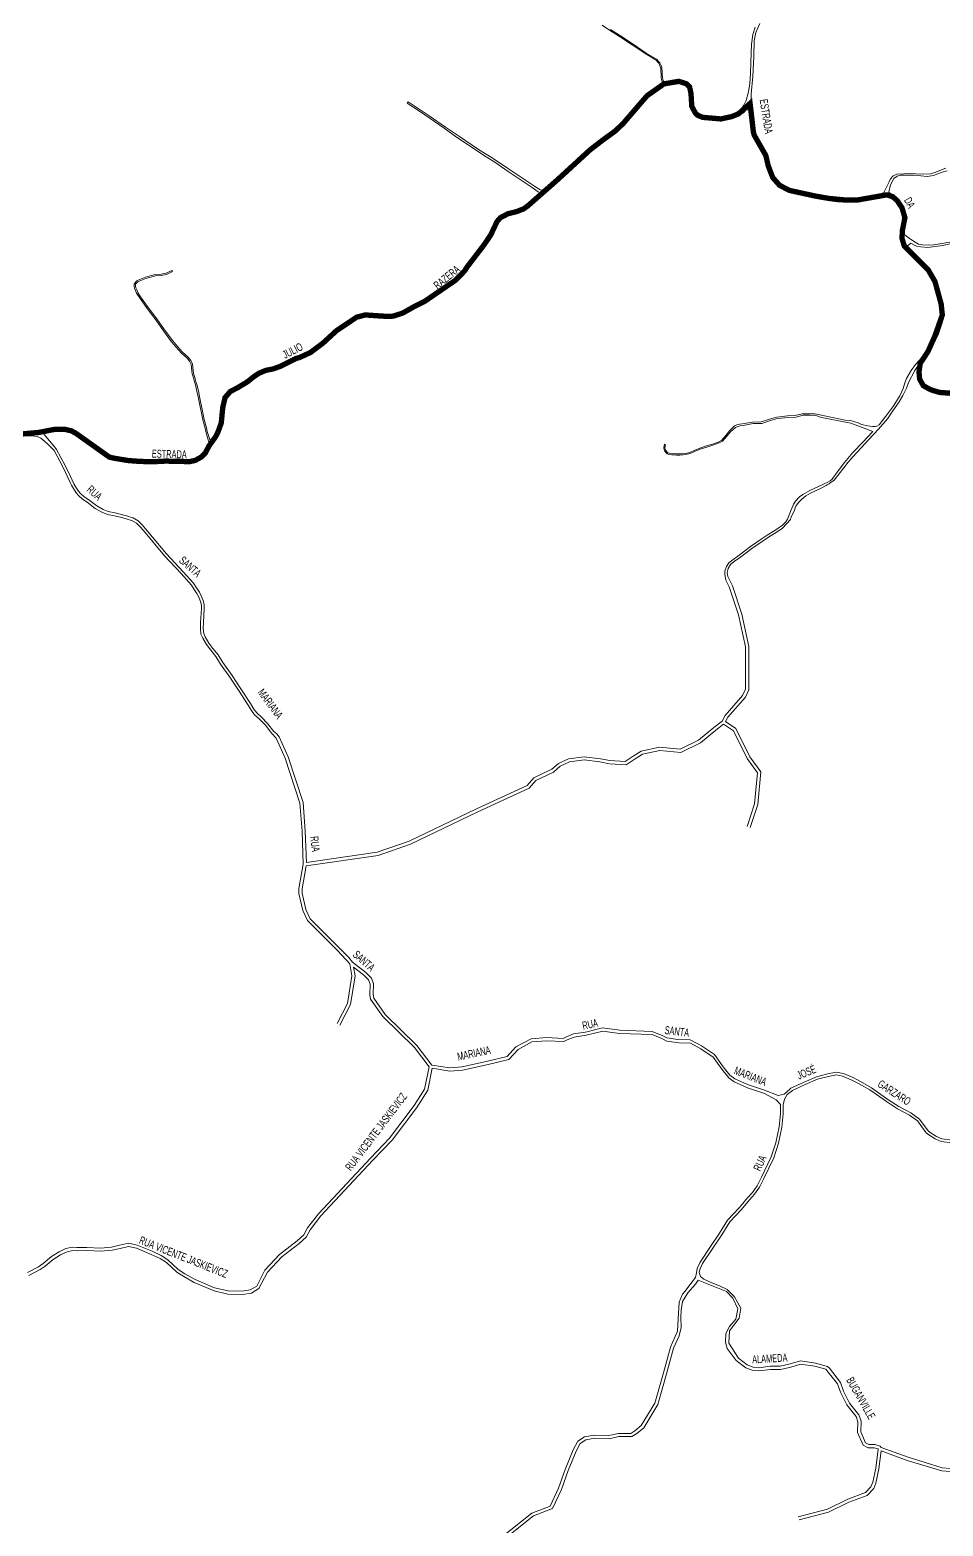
# Model space of a CAD drawing. Header units: millimetres. Extents: x 617885 to 663705, y 7172943 to 7234736.
# Drawn here: x 651209 to 652920, y 7180658 to 7183461 of the extents above; entities that cross this region are included whole.
import ezdxf

# ---------------------------------------------------------------- set-up
doc = ezdxf.new("R2010")
doc.units = ezdxf.units.MM
doc.layers.add('BAIRROS', color=12, linetype='Continuous')
doc.layers.add('TOP_VIAS 10.000', color=7, linetype='Continuous', lineweight=9)
doc.layers.add('VIAS', color=7, linetype='Continuous', lineweight=5)
doc.styles.add('LDUP', font='LDUP.SHX')

msp = doc.modelspace()

# ---------------------------------------------------------------- linework, layer by layer
at = {"layer": 'BAIRROS', "lineweight": 40, "ltscale": 0.3, "const_width": 10}
for points in [[(651167.2, 7182701.5), (651225.6, 7182706.8), (651257.3, 7182712.9), (651276.3, 7182712.4), (651287.5, 7182709.7), (651296.4, 7182704.7), (651358.3, 7182660.6), (651368.5, 7182658.3), (651393.8, 7182654.2), (651411.9, 7182652.8), (651436.3, 7182651.8), (651465.1, 7182653.2), (651474.6, 7182652.8), (651509.1, 7182652.2), (651519.3, 7182654.5), (651530.8, 7182660.9), (651537.9, 7182668), (651545.3, 7182682), (651556.8, 7182697.9), (651561.8, 7182707.4), (651568, 7182724.7), (651570.8, 7182753.5), (651575.1, 7182772.1), (651584.8, 7182783.5), (651598.6, 7182790.6), (651617.4, 7182802), (651628.7, 7182811.1), (651638.9, 7182817.9), (651651.6, 7182823.2), (651665.3, 7182825.9), (651678.6, 7182830.7), (651708.4, 7182845.7), (651714.7, 7182847.2), (651735.5, 7182856.9), (651759.6, 7182875.1), (651783.6, 7182897.3), (651821.6, 7182922.8), (651837.8, 7182927), (651868.7, 7182924.9), (651880.5, 7182924.2), (651890.2, 7182924.8), (651908.1, 7182930.6), (651931, 7182943.5), (651949.6, 7182952.8), (652006.1, 7182991.5), (652018.2, 7183003.5), (652024.8, 7183010.6), (652027.9, 7183015.9), (652060.6, 7183058.7), (652073, 7183077.2), (652084.8, 7183102.2), (652091, 7183109.2), (652105, 7183116.6), (652110.5, 7183117.9), (652120.6, 7183120.4), (652134.6, 7183125.8), (652142.4, 7183131.4), (652197.2, 7183179.6), (652259.3, 7183236.6), (652283.7, 7183255.4), (652305.5, 7183271.1), (652320.6, 7183285.3), (652365.7, 7183337.7), (652397.4, 7183360), (652425.3, 7183364.7), (652439.7, 7183360.2), (652445.4, 7183354.5), (652448.1, 7183342.1), (652449.6, 7183318), (652455.9, 7183306), (652460.2, 7183301.3), (652470, 7183297.3), (652503.9, 7183294.3), (652524.1, 7183298.6), (652537.2, 7183303.8), (652558.8, 7183323.4), (652565.1, 7183269), (652566.9, 7183263.3), (652577.6, 7183244.6), (652588.3, 7183225.9), (652592.7, 7183206.9), (652597.1, 7183195.2), (652601.3, 7183184.3), (652614.3, 7183169.8), (652632.5, 7183160.4), (652657.4, 7183154.9), (652682.4, 7183149.5), (652706.8, 7183145.3), (652735.1, 7183142.6), (652761.1, 7183142.6), (652814.9, 7183152), (652825.7, 7183148.8), (652834.4, 7183141.3), (652843.6, 7183127.6), (652848.9, 7183109.1), (652844, 7183084.5), (652843.6, 7183069.9), (652847.8, 7183056.2), (652892.8, 7183011.2), (652905.3, 7182989.4), (652916.9, 7182947.3), (652919, 7182926.9), (652904.9, 7182887), (652891.9, 7182858), (652877.8, 7182837.2), (652875.3, 7182820.1), (652876.5, 7182806.8), (652883.6, 7182794.3), (652895.7, 7182787.6), (652901.5, 7182785.5), (652914, 7182781.8), (652943.6, 7182779.7)], [(651167.2, 7182701.5), (651225.6, 7182706.8), (651257.3, 7182712.9), (651276.3, 7182712.4), (651287.5, 7182709.7), (651296.4, 7182704.7), (651358.3, 7182660.6), (651368.5, 7182658.3), (651393.8, 7182654.2), (651411.9, 7182652.8), (651436.3, 7182651.8), (651465.1, 7182653.2), (651474.6, 7182652.8), (651509.1, 7182652.2), (651519.3, 7182654.5), (651530.8, 7182660.9), (651537.9, 7182668), (651545.3, 7182682), (651556.8, 7182697.9), (651561.8, 7182707.4), (651568, 7182724.7), (651570.8, 7182753.5), (651575.1, 7182772.1), (651584.8, 7182783.5), (651598.6, 7182790.6), (651617.4, 7182802), (651628.7, 7182811.1), (651638.9, 7182817.9), (651651.6, 7182823.2), (651665.3, 7182825.9), (651678.6, 7182830.7), (651708.4, 7182845.7), (651714.7, 7182847.2), (651735.5, 7182856.9), (651759.6, 7182875.1), (651783.6, 7182897.3), (651821.6, 7182922.8), (651837.8, 7182927), (651868.7, 7182924.9), (651880.5, 7182924.2), (651890.2, 7182924.8), (651908.1, 7182930.6), (651931, 7182943.5), (651949.6, 7182952.8), (652006.1, 7182991.5), (652018.2, 7183003.5), (652024.8, 7183010.6), (652027.9, 7183015.9), (652060.6, 7183058.7), (652073, 7183077.2), (652084.8, 7183102.2), (652091, 7183109.2), (652105, 7183116.6), (652110.5, 7183117.9), (652120.6, 7183120.4), (652134.6, 7183125.8), (652142.4, 7183131.4), (652197.2, 7183179.6), (652259.3, 7183236.6), (652283.7, 7183255.4), (652305.5, 7183271.1), (652320.6, 7183285.3), (652365.7, 7183337.7), (652397.4, 7183360), (652425.3, 7183364.7), (652439.7, 7183360.2), (652445.4, 7183354.5), (652448.1, 7183342.1), (652449.6, 7183318), (652455.9, 7183306), (652460.2, 7183301.3), (652470, 7183297.3), (652503.9, 7183294.3), (652524.1, 7183298.6), (652537.2, 7183303.8), (652558.8, 7183323.4), (652562, 7183296.2), (652562.7, 7183290.3), (652565.1, 7183269), (652566.9, 7183263.3), (652588.3, 7183225.9), (652592.9, 7183206.1), (652601.3, 7183184.3), (652614.3, 7183169.8), (652632.5, 7183160.4), (652682.4, 7183149.5), (652706.8, 7183145.3), (652724.2, 7183143.1), (652735.1, 7183142.6), (652761.1, 7183142.6), (652814.7, 7183152), (652825.7, 7183148.8), (652825.7, 7183148.8), (652834.4, 7183141.3), (652843.6, 7183127.6), (652848.9, 7183109.1), (652844, 7183084.5), (652843.6, 7183069.9), (652847.8, 7183056.2), (652892.8, 7183011.2), (652905.3, 7182989.4), (652916.9, 7182947.3), (652919, 7182926.9), (652904.9, 7182887), (652891.9, 7182858), (652877.8, 7182837.2), (652875.3, 7182820.1), (652876.5, 7182806.8), (652883.6, 7182794.3), (652895.7, 7182787.6), (652901.5, 7182785.5), (652914, 7182781.8), (652943.6, 7182779.7)]]:
    msp.add_lwpolyline(points, dxfattribs=at)
at = {"layer": 'VIAS', "color": 253}
for points in [[(652281.6, 7183470), (652295.3, 7183460.9), (652314, 7183448.6), (652337.7, 7183433.1), (652362.5, 7183416.7), (652382.7, 7183404.4), (652385.4, 7183401.5), (652388.1, 7183398.5), (652390.3, 7183392.7), (652391.6, 7183388.8), (652391.9, 7183383.3), (652392.1, 7183377.9), (652392.4, 7183371.7), (652392.8, 7183368), (652393.8, 7183364.7), (652394.3, 7183361.9), (652394.5, 7183360.2), (652387.1, 7183355.2), (652381.5, 7183351.6), (652364, 7183338.6), (652351.8, 7183324.2), (652339.1, 7183308.7), (652331.2, 7183300.3), (652324.6, 7183292.5), (652313.2, 7183280.6), (652304.1, 7183272.4), (652292.5, 7183264), (652276.1, 7183252.6), (652256.7, 7183237.3), (652233.9, 7183216.2), (652214.9, 7183198.2), (652202.6, 7183187.3), (652185.9, 7183172.5), (652177.3, 7183164.9), (652172.1, 7183160.6), (652168.9, 7183160.6), (652165.4, 7183161.4), (652162.6, 7183163.4), (652161.7, 7183163.9), (652154.6, 7183168.4), (652141.6, 7183177), (652107.8, 7183199.8), (652106.2, 7183201), (652075.8, 7183221.6), (652050.1, 7183237.3), (652014.3, 7183261.4), (651988.1, 7183278.9), (651957.3, 7183299.9), (651918, 7183326.5), (651916.6, 7183324), (651941.4, 7183307.6), (651985.6, 7183276.7), (652009, 7183260), (652034.6, 7183243.4), (652059.6, 7183226.5), (652080.5, 7183213.3), (652105.5, 7183195.7), (652130.2, 7183179.8)], [(652568.4, 7183466.5), (652563.8, 7183452.3), (652561.3, 7183434.4), (652560, 7183399.9), (652559.4, 7183379.8), (652558.4, 7183360.8), (652555.7, 7183344.8), (652551.8, 7183329.1), (652547.3, 7183320.3), (652541.3, 7183312), (652531, 7183304.8), (652517.1, 7183299.4), (652503.8, 7183296.4), (652481.7, 7183299), (652466.8, 7183301.5), (652459.4, 7183305), (652457.3, 7183308.3), (652450.7, 7183318.9), (652449.4, 7183336.4), (652449.2, 7183344.5), (652446.2, 7183355.5), (652440.2, 7183362), (652434.1, 7183364.9), (652426.1, 7183366.7), (652417.5, 7183366.3), (652411.6, 7183365.6), (652405.6, 7183364.3), (652400.5, 7183362.9), (652397.7, 7183363.3), (652396.4, 7183365.1), (652395.3, 7183368.1), (652394.7, 7183371.8), (652394, 7183377.9), (652393.9, 7183383.3), (652393.5, 7183389.4), (652392.6, 7183392.9), (652390, 7183399.4), (652386.9, 7183402.7), (652384.5, 7183405.5), (652364.3, 7183417.8), (652339.5, 7183434.3), (652315.8, 7183449.7), (652297.1, 7183462)], [(652925.5, 7183201.8), (652914.3, 7183197.6), (652906.8, 7183194.3), (652896.7, 7183191.5), (652882.4, 7183191.1), (652869.7, 7183191.4), (652859.6, 7183192.2), (652834.1, 7183190.7), (652827.1, 7183187.9), (652826.2, 7183187.1), (652821.9, 7183181.8), (652819.3, 7183176.6), (652809.6, 7183156.2), (652799.3, 7183152.2), (652777.7, 7183148), (652772.7, 7183146.9), (652763.1, 7183144.8), (652755.3, 7183144.2), (652741.1, 7183144.4), (652720.7, 7183146), (652707.9, 7183147.7), (652676.1, 7183153.3), (652647.2, 7183159.2), (652626, 7183165.5), (652618.6, 7183169.3), (652611.8, 7183174.6), (652606, 7183182), (652601.2, 7183190.8), (652596.5, 7183204.4), (652591.2, 7183223.4), (652587.7, 7183232.1), (652581.9, 7183241.6), (652574.7, 7183253.6), (652569.7, 7183262.9), (652567.7, 7183271.1), (652562, 7183316.2), (652561, 7183329.5), (652560.6, 7183340.9), (652563.8, 7183374.5), (652565.6, 7183411.4), (652566.6, 7183440.4), (652569.8, 7183456.2), (652577.3, 7183473.1)], [(652933.4, 7183063.6), (652903.4, 7183058.4), (652893.9, 7183057.6), (652881.7, 7183058.4), (652874.1, 7183059.7), (652865.1, 7183065.2), (652857.1, 7183070.8), (652851.6, 7183074.6), (652848.6, 7183077.3), (652846, 7183080.1), (652850.5, 7183100), (652851.1, 7183110), (652849.1, 7183119.8), (652843, 7183132.5), (652836.5, 7183142.7), (652830.7, 7183148.5), (652825, 7183152), (652818.7, 7183156.8), (652821.9, 7183170.7), (652827.9, 7183182.9), (652834.2, 7183187.1), (652840.1, 7183188.7), (652867.1, 7183188.8), (652890.4, 7183186.4), (652902.5, 7183188.3), (652918.6, 7183194.3), (652928.3, 7183197.3)], [(652130.2, 7183179.8), (652150.3, 7183166.1), (652161.8, 7183157.9), (652162.9, 7183157.1), (652163.9, 7183155.7), (652164.2, 7183152.1), (652161.9, 7183150.1), (652154.4, 7183143.9), (652146.7, 7183137.5), (652141, 7183132.2), (652135.9, 7183128.5), (652131.7, 7183126.2), (652127.9, 7183124.8), (652121.2, 7183122.6), (652115.1, 7183120.9), (652105.1, 7183118.1), (652100.7, 7183116.3), (652093.9, 7183112.6), (652088.4, 7183108.7), (652084.5, 7183104.8), (652078.8, 7183095.1), (652076.3, 7183088.7), (652074.5, 7183084.4), (652070.3, 7183075.8), (652066.6, 7183069.6), (652059.7, 7183059.2), (652051.9, 7183049.5), (652042.7, 7183037.9), (652036.1, 7183029.4), (652026.6, 7183017.1), (652023, 7183010.9), (652015.1, 7183001.9), (652006.4, 7182994.2), (651996.8, 7182987.3), (651984.3, 7182978.4), (651973.1, 7182971), (651956.6, 7182959.2), (651947.8, 7182953.5), (651940.4, 7182949.5), (651929.7, 7182944.8), (651917.1, 7182937.2), (651905.8, 7182931.5), (651900.1, 7182929.6), (651889.9, 7182926.5), (651880.5, 7182926.1), (651872.1, 7182926.6), (651864.1, 7182927.2), (651854.7, 7182928.5), (651849.7, 7182928.7), (651842.4, 7182928.9), (651837.1, 7182928.7), (651831.9, 7182927.6), (651820.9, 7182924.2), (651810.3, 7182917.2), (651800.8, 7182911.8), (651793.1, 7182905.8), (651785, 7182900.2), (651780.2, 7182896.2), (651776.6, 7182893.2), (651770.1, 7182887.2), (651762.2, 7182879.4), (651757.5, 7182875.4), (651753.1, 7182871.8), (651747.7, 7182867.4), (651742.3, 7182863.4), (651736.4, 7182859.2), (651731.5, 7182856.7), (651722.4, 7182852.7), (651712.3, 7182848.7), (651710.3, 7182848.3), (651697.3, 7182842.3), (651687.4, 7182836.9), (651677.5, 7182832.4), (651670.5, 7182829.5), (651661.9, 7182826.8), (651651.6, 7182824.5), (651642.1, 7182820.8), (651638.4, 7182819.2), (651630.8, 7182814.7), (651627.3, 7182812.4), (651620.5, 7182807), (651615.6, 7182802.8), (651611.2, 7182800), (651608.3, 7182798.2), (651603.8, 7182795.6), (651596.7, 7182791.1), (651588.9, 7182787.6), (651582.6, 7182784), (651574.2, 7182773.2), (651573.5, 7182771.7), (651571.2, 7182763.5), (651569.2, 7182754.6), (651568.5, 7182747.7), (651568.4, 7182740), (651567.6, 7182732.2), (651566.8, 7182726.1), (651564.5, 7182719.5), (651560.6, 7182709.4), (651560.5, 7182709.1), (651557, 7182701.4), (651554.7, 7182698.1), (651550.6, 7182691.8), (651547.8, 7182689.8), (651541.5, 7182708.7), (651540.3, 7182715.7), (651535.7, 7182731.1), (651527, 7182773.9), (651525.1, 7182784.5), (651522, 7182796.8), (651521.1, 7182800), (651518.2, 7182810.1), (651516, 7182817), (651515.4, 7182822), (651514.9, 7182829.2), (651513.9, 7182834.9), (651511, 7182841.7), (651506.2, 7182847.9), (651495.2, 7182857.4), (651489.6, 7182863.6), (651477.1, 7182878.4), (651461.8, 7182898.9), (651447.5, 7182919.7), (651431.3, 7182940.8), (651416.9, 7182961.2), (651411.7, 7182968.8), (651409.6, 7182973.8), (651407.8, 7182977.9), (651407.2, 7182981), (651407.6, 7182984.4), (651411.7, 7182988.8), (651417.6, 7182991.8), (651426.8, 7182995), (651444.6, 7183000), (651455.6, 7183000.8), (651465.7, 7183002.7), (651476.7, 7183008.2), (651475.6, 7183010.5), (651464.9, 7183005.2), (651455.3, 7183003.4), (651444.2, 7183002.6), (651426, 7182997.5), (651416.6, 7182994.2), (651410.1, 7182990.9), (651405, 7182985.6), (651404.6, 7182980.9), (651405.3, 7182977.1), (651407.2, 7182972.7), (651409.4, 7182967.6), (651414.7, 7182959.7), (651429.2, 7182939.3), (651445.4, 7182918.1), (651459.7, 7182897.4), (651475, 7182876.8), (651487.6, 7182861.8), (651493.4, 7182855.5), (651504.3, 7182846.1), (651508.7, 7182840.3), (651511.4, 7182834.1), (651512.3, 7182828.8), (651512.7, 7182821.7), (651513.4, 7182816.4), (651515.7, 7182809.4), (651518.4, 7182800), (651519.5, 7182796.1), (651522.5, 7182783.9), (651524.5, 7182773.4), (651533.2, 7182730.5), (651537.7, 7182715.1), (651538.9, 7182708.6), (651545.2, 7182686.4), (651537.1, 7182670.4), (651535.3, 7182667.6), (651533.1, 7182664.7), (651526.4, 7182659.5), (651518.2, 7182655.8), (651511.1, 7182653.9), (651500.3, 7182653.2), (651490.4, 7182653.6), (651474.8, 7182654.3), (651464.4, 7182654.1), (651451.8, 7182654.1), (651435, 7182653.5), (651419.6, 7182653.6), (651400.1, 7182655.5), (651393.7, 7182655.5), (651380.2, 7182657.2), (651359.7, 7182661.4), (651336.9, 7182678.9), (651301.8, 7182703.8), (651289.3, 7182710.9), (651279.3, 7182713.9), (651269.2, 7182715), (651259.4, 7182715.4), (651248.5, 7182714.2), (651235.1, 7182711.1), (651205.6, 7182706.8)], [(652921.9, 7182930), (652919.8, 7182947.8), (652919.3, 7182951.8), (652917.7, 7182956.3), (652915.5, 7182964.3), (652910.9, 7182979.9), (652908.9, 7182986.4), (652908.3, 7182988.5), (652904.8, 7182996.3), (652897.6, 7183007.6), (652892.1, 7183016.3), (652888.2, 7183019.2), (652875.9, 7183032), (652859.8, 7183046.2), (652853.8, 7183054), (652853, 7183056), (652860.3, 7183061.4), (652870.9, 7183056.1), (652878.7, 7183054.7), (652891.7, 7183053.6), (652919.2, 7183057.3), (652942.6, 7183062.2)], [(652925.6, 7182782.4), (652913.8, 7182784), (652903.6, 7182786.7), (652897.5, 7182788.9), (652893.1, 7182791.2), (652886.4, 7182795.4), (652883.1, 7182800), (652882.5, 7182800.9), (652879.3, 7182808), (652878.6, 7182816), (652878.7, 7182824.4), (652880.6, 7182833), (652883.8, 7182838.7), (652890.3, 7182848), (652896.7, 7182859.2), (652902.3, 7182871.4), (652911.6, 7182891.5), (652918.9, 7182912), (652921.6, 7182923)], [(652634.4, 7182543.8), (652636.1, 7182548.8), (652641.2, 7182559.1), (652643.8, 7182567.2), (652644.6, 7182568.7), (652649.3, 7182575.7), (652655.8, 7182581.8), (652663.5, 7182588.1), (652672.1, 7182593.1), (652690.6, 7182602), (652701.2, 7182607.2), (652703.3, 7182608.6), (652706.9, 7182610.8), (652708.7, 7182612.2), (652712, 7182614.6), (652716.2, 7182617.6), (652738.7, 7182645.9), (652739.4, 7182647.1), (652751.2, 7182661.1), (652766.9, 7182677.8), (652781.5, 7182693.8), (652799.7, 7182712.9), (652816.3, 7182732.6), (652826.3, 7182747.2), (652837.9, 7182764), (652845.1, 7182776), (652851.6, 7182789.6), (652855.5, 7182800.3), (652867.5, 7182823), (652871.2, 7182828.5), (652874.9, 7182833.6), (652873.2, 7182827.2), (652872.6, 7182822.8), (652872.6, 7182819.4), (652873.3, 7182809), (652875, 7182803.4), (652876.9, 7182800.4), (652878.3, 7182797.8), (652883.6, 7182792), (652889.9, 7182787.3), (652894.4, 7182785.4), (652902.1, 7182782.4), (652911.3, 7182780.1), (652932.3, 7182777.5)], [(651671, 7182134), (651663, 7182142.4), (651650.8, 7182158.2), (651639.4, 7182169.3), (651630.4, 7182177.8), (651624.6, 7182185.6), (651618.1, 7182195.8), (651600.4, 7182223.8), (651584.2, 7182248.2), (651566.8, 7182272.7), (651557.8, 7182287.3), (651548.2, 7182299), (651540.5, 7182309.2), (651533.4, 7182321.3), (651529.9, 7182328.8), (651528.9, 7182339), (651529.3, 7182350.6), (651530.8, 7182377.1), (651530.7, 7182383.3), (651528.8, 7182390.3), (651525.7, 7182398.3), (651522.4, 7182404.8), (651517.3, 7182412.7), (651512, 7182420.8), (651492.7, 7182442.3), (651461.5, 7182475.8), (651422.1, 7182522.8), (651416.1, 7182530.1), (651409, 7182537), (651400.7, 7182541.9), (651400, 7182542.1), (651391.5, 7182544.6), (651381.4, 7182547.2), (651367.7, 7182550.7), (651354.6, 7182553.3), (651344.1, 7182557.6), (651331.9, 7182564.6), (651316.9, 7182576), (651308.1, 7182581.9), (651300.7, 7182588.5), (651295.9, 7182593.8), (651291, 7182601.5), (651287.3, 7182608.2), (651285.6, 7182611.8), (651270.9, 7182642.6), (651255.1, 7182672.9), (651243.7, 7182684), (651237.2, 7182690), (651229.9, 7182695.8), (651223.3, 7182699.2), (651212.5, 7182700.3), (651201.9, 7182699.9)], [(652525.6, 7182419.5), (652517, 7182437.1), (652516.2, 7182444.5), (652518, 7182452), (652522.2, 7182459.3), (652528.9, 7182465), (652540.7, 7182472.9), (652562.1, 7182489.4), (652581.4, 7182502.4), (652594.9, 7182511.7), (652607.9, 7182519.1), (652619.8, 7182527.4), (652634.4, 7182543.8)], [(652519.9, 7182417.6), (652537.4, 7182365), (652550.2, 7182305.1), (652550.2, 7182225.7), (652544.9, 7182213.8), (652511.9, 7182176.5), (652506.8, 7182166.1), (652491.2, 7182153.9), (652462.4, 7182130.5), (652428, 7182113.4), (652389.4, 7182116.9), (652354.7, 7182109.6), (652340, 7182100.4), (652324.9, 7182090.3), (652295.9, 7182092), (652278.3, 7182095.5), (652247.7, 7182099.1), (652218.4, 7182095.5), (652199.9, 7182086.2), (652187.5, 7182075.6), (652153.6, 7182059.6), (652141.2, 7182045.4), (652046, 7182001.4), (651920.2, 7181941.2), (651860.4, 7181920.1), (651727.4, 7181901.1), (651725.2, 7181959.7), (651721.2, 7182013.5), (651693.2, 7182099), (651676.4, 7182136.4)], [(652525.6, 7182419.5), (652543.2, 7182366.5), (652556.2, 7182305.8), (652556.2, 7182224.4), (652550, 7182210.5), (652516.9, 7182173.1), (652513, 7182165.1), (652532.1, 7182151.9), (652558.6, 7182099.1), (652578.9, 7182070.7), (652573.2, 7182009.5), (652558.8, 7181966.4)], [(652553.1, 7181968.3), (652567.3, 7182010.7), (652572.7, 7182069), (652553.4, 7182096), (652527.5, 7182147.9), (652509.3, 7182160.4), (652494.9, 7182149.2), (652465.7, 7182125.5), (652429.1, 7182107.2), (652389.7, 7182110.8), (652357, 7182103.9), (652343.3, 7182095.4), (652326.5, 7182084.2), (652295.2, 7182086), (652277.4, 7182089.6), (652247.7, 7182093.1), (652220.2, 7182089.7), (652203.2, 7182081.2), (652190.8, 7182070.5), (652157.3, 7182054.7), (652144.9, 7182040.5), (652048.6, 7181995.9), (651922.5, 7181935.6), (651861.8, 7181914.2), (651727.1, 7181895), (651719.4, 7181851.5), (651719.4, 7181843.4), (651726.5, 7181812.8), (651734.5, 7181795.5), (651789.3, 7181740.7), (651806.8, 7181722.7)], [(651785.1, 7181599), (651804.4, 7181636.5), (651812.9, 7181688.7), (651808.8, 7181711), (651802.3, 7181718.7), (651785.1, 7181736.5), (651729.6, 7181792), (651720.8, 7181810.9), (651713.4, 7181842.7), (651713.4, 7181852), (651721.5, 7181897.9), (651719.3, 7181959.4), (651715.3, 7182012.3), (651687.6, 7182096.8), (651671, 7182134)], [(651806.8, 7181722.7), (651813.7, 7181714.5), (651838.6, 7181695.1), (651849.3, 7181684.4), (651853.1, 7181673.8), (651852.4, 7181653.5), (651853.6, 7181647), (651875.2, 7181616.2), (651934.3, 7181558.3), (651962.6, 7181521.5), (651996.3, 7181516.2), (652019.4, 7181517.8), (652066.6, 7181528.5), (652103.6, 7181537.3), (652120.2, 7181555.6), (652148.4, 7181570.8), (652178, 7181573.1), (652208.5, 7181571.5), (652213.5, 7181574), (652227.7, 7181579.9), (652250.5, 7181583.3), (652282.6, 7181591.3), (652314.6, 7181586.7), (652375.5, 7181584.5), (652395.2, 7181576.3), (652402.6, 7181572.2), (652423.7, 7181569.6), (652446.7, 7181568.7), (652467.8, 7181557.5), (652491.9, 7181541.1), (652508.7, 7181517.9), (652521.1, 7181502.3), (652530, 7181495.4), (652553.8, 7181485.1), (652586, 7181474.1), (652611.6, 7181464.6), (652622.7, 7181466.9)], [(651790.4, 7181596.3), (651810.2, 7181634.6), (651819, 7181688.7), (651816, 7181705.1), (651834.6, 7181690.6), (651844.1, 7181681.1), (651847, 7181672.9), (651846.4, 7181653), (651847.9, 7181644.7), (651870.6, 7181612.3), (651929.8, 7181554.3), (651957.8, 7181518), (651949.1, 7181476.4), (651929.5, 7181445.6), (651883.5, 7181384.3), (651847.6, 7181347.2), (651750.1, 7181242.9)], [(652106.8, 7181531.9), (652124, 7181550.8), (652150.1, 7181564.9), (652178.1, 7181567.1), (652209.7, 7181565.4), (652216, 7181568.5), (652229.3, 7181574), (652251.7, 7181577.4), (652282.9, 7181585.2), (652314.1, 7181580.7), (652375.3, 7181578.5)], [(652456.8, 7181123.6), (652458.2, 7181132.3), (652459.8, 7181140.1), (652465.6, 7181152.2), (652484.8, 7181181.4), (652501.8, 7181206.3), (652516.7, 7181230.6), (652538.6, 7181253.7), (652554.3, 7181272.5), (652563.5, 7181282.9), (652571.9, 7181295.3), (652580, 7181311.2), (652598.5, 7181349.3), (652607.1, 7181376), (652613.3, 7181405.6), (652615.8, 7181430.1), (652615.8, 7181447.6), (652607.8, 7181456.3), (652585.7, 7181468.1), (652553.7, 7181479), (652529, 7181489.7), (652518.9, 7181497.5), (652506, 7181513.8), (652489.8, 7181536.2), (652466.8, 7181551.9), (652447.1, 7181562.3), (652425.2, 7181563.1), (652402.8, 7181565.9), (652394.7, 7181570.4), (652375.3, 7181578.5)], [(651996, 7181510.1), (651963.3, 7181515.3), (651954.8, 7181474.1), (651934.4, 7181442.2), (651888.1, 7181380.4), (651852, 7181343.1), (651754.5, 7181238.8), (651734.3, 7181212.7), (651727.3, 7181198.9), (651714, 7181187.2), (651681.2, 7181161.9), (651654.4, 7181133.1), (651638.7, 7181102.8), (651624.6, 7181094.3), (651607.9, 7181091.8), (651580.5, 7181092.1), (651554.4, 7181098.1), (651517.5, 7181114), (651497.8, 7181125), (651484.5, 7181133.6), (651465.3, 7181151.5), (651453.7, 7181159.2), (651436.9, 7181166.7), (651409.1, 7181178.3), (651394.5, 7181181.7), (651378.8, 7181177.9), (651363.3, 7181174.3), (651342.2, 7181172.5), (651316.6, 7181173.7), (651297.9, 7181173.4), (651289.7, 7181174.1), (651279.1, 7181171.7), (651266.8, 7181165.9), (651253.2, 7181157.3), (651237.9, 7181144.5), (651228.5, 7181138.3), (651207.5, 7181127.4)], [(652106.8, 7181531.9), (652068, 7181522.6), (652020.3, 7181511.9), (651996, 7181510.1)], [(652937.2, 7181375.6), (652916.8, 7181378.3), (652905.6, 7181382.9), (652893.6, 7181390.9), (652888.6, 7181394.6), (652872.6, 7181416.7), (652857.6, 7181427.5), (652835, 7181439.1), (652814.2, 7181452.9), (652783.4, 7181474.7), (652763.3, 7181486.2), (652748.4, 7181494), (652731.7, 7181500.6), (652720.8, 7181502.9), (652708.1, 7181500.9), (652685.2, 7181494.7), (652662, 7181484.8), (652638, 7181474), (652628, 7181466.3), (652623.4, 7181457.8), (652620.8, 7181447), (652620.8, 7181429.8), (652618.2, 7181404.9), (652611.9, 7181374.8), (652603.2, 7181347.4), (652584.4, 7181309), (652576.2, 7181292.8), (652567.4, 7181279.8), (652558.1, 7181269.3), (652542.3, 7181250.4), (652520.7, 7181227.6), (652506, 7181203.5), (652489, 7181178.6), (652469.9, 7181149.7), (652464.5, 7181138.6), (652463.4, 7181132.6), (652465.7, 7181125.5), (652471.9, 7181120.3), (652487.1, 7181113.3), (652501.5, 7181107.5), (652515.8, 7181101), (652529.4, 7181087.2)], [(652937.2, 7181380.6), (652918.1, 7181383.1), (652907.9, 7181387.3), (652896.5, 7181395), (652892.2, 7181398.2), (652876.2, 7181420.3), (652860.2, 7181431.8), (652837.5, 7181443.5), (652817, 7181457.1), (652786.1, 7181478.9), (652765.7, 7181490.6), (652750.5, 7181498.6), (652733.2, 7181505.4), (652720.9, 7181507.9), (652707, 7181505.8), (652683.5, 7181499.4), (652659.9, 7181489.3), (652635.4, 7181478.3), (652625.6, 7181469.3), (652622.7, 7181466.9)], [(651750.1, 7181242.9), (651729.6, 7181216.5), (651722.8, 7181203.1), (651710.4, 7181192.1), (651677.4, 7181166.6), (651649.9, 7181137.1), (651634.5, 7181107.4), (651622.4, 7181100.1), (651607.1, 7181097.9), (651580.7, 7181098.1), (651555.5, 7181103.9), (651519.3, 7181119.5), (651499.9, 7181130.3), (651487.1, 7181138.6), (651467.9, 7181156.4), (651455.7, 7181164.6), (651438.4, 7181172.4), (651410.2, 7181184.2), (651394.1, 7181187.8), (651377.3, 7181183.8), (651362.1, 7181180.3), (651341.7, 7181178.5), (651316.3, 7181179.7), (651297.6, 7181179.5), (651288.9, 7181180.2), (651277, 7181177.5), (651264, 7181171.4), (651249.9, 7181162.4), (651234.5, 7181149.5), (651225.5, 7181143.6), (651204.9, 7181133)], [(652083, 7180628.5), (652150.2, 7180681.8), (652184, 7180695.1), (652200.1, 7180728.3), (652212.6, 7180763.6), (652227.3, 7180800.3), (652236.1, 7180816.7), (652248.7, 7180824.8), (652267.3, 7180828.1), (652294.4, 7180827), (652312, 7180831.2), (652335.5, 7180831.2), (652342.9, 7180835.8), (652354.9, 7180845.8), (652380.5, 7180887.7), (652396.4, 7180944.5), (652409.7, 7180993.1), (652422.9, 7181022.6), (652424, 7181046.2), (652426.2, 7181077.2), (652432.5, 7181092.2), (652437.2, 7181098), (652446.1, 7181109.8), (652456.8, 7181123.6)], [(652088, 7180624.8), (652153.3, 7180676.5), (652188.4, 7180690.4), (652205.6, 7180726), (652218.2, 7180761.5), (652232.7, 7180797.7), (652240.6, 7180812.5), (652250.9, 7180819.1), (652267.7, 7180822), (652294.9, 7180821), (652312.7, 7180825.2), (652337.2, 7180825.2), (652346.5, 7180831), (652359.5, 7180841.8), (652386.1, 7180885.3), (652402.2, 7180942.9), (652415.3, 7180991), (652426.2, 7181013.8), (652429.7, 7181029.5), (652429.2, 7181048.6), (652429.8, 7181062.1), (652432.3, 7181078.2), (652442.3, 7181094.8), (652456.3, 7181110.9), (652461.4, 7181118.3), (652489.6, 7181107.3), (652514.8, 7181097.3), (652526.3, 7181084.6), (652535.9, 7181064.6), (652532.4, 7181045.3), (652520.5, 7181031.4), (652513.1, 7181018.3), (652513, 7181002.1), (652516, 7180990.6), (652532.7, 7180967.9), (652550.7, 7180954.4), (652563, 7180949.8), (652575.3, 7180948.2), (652597.1, 7180951.1), (652616, 7180951.1), (652635.2, 7180955.6), (652653.4, 7180961.2), (652680, 7180957), (652700.7, 7180951.4), (652702.9, 7180949.3), (652722.7, 7180923.8), (652728.4, 7180908.2), (652740.2, 7180884.7), (652757.4, 7180863.2), (652761, 7180853.1), (652760.2, 7180833.1), (652770.4, 7180809.1), (652780, 7180804.4), (652791.5, 7180804.4), (652798.8, 7180802.4), (652799.1, 7180801.8), (652794.4, 7180766), (652788.8, 7180739.6), (652785.2, 7180731.3), (652775.1, 7180720.3), (652741.7, 7180708.1), (652703.6, 7180689.3), (652649, 7180674.8)], [(652529.4, 7181087.2), (652535.5, 7181077.2), (652541.2, 7181066.1), (652538.1, 7181047.1), (652520.5, 7181023.2), (652519.1, 7181000), (652537, 7180972.1), (652553.6, 7180959.7), (652564.4, 7180955.6), (652575.2, 7180954.3), (652596.7, 7180957.1), (652615.3, 7180957.1), (652633.7, 7180961.4), (652653, 7180967.3), (652681.3, 7180962.8), (652703.8, 7180956.8), (652707.4, 7180953.2), (652728.1, 7180926.8), (652733.9, 7180910.6), (652745.3, 7180888), (652762.7, 7180866.2), (652767, 7180854), (652766.2, 7180834.2), (652775.1, 7180813.5), (652781.4, 7180810.4), (652792.3, 7180810.4), (652802.5, 7180807.6), (652804.2, 7180805.1), (652855.2, 7180786.4), (652918.9, 7180766.8), (652950.2, 7180764.4)], [(652650.6, 7180669), (652705.8, 7180683.6), (652744, 7180702.5), (652778.5, 7180715.1), (652790.4, 7180728), (652794.5, 7180737.8), (652800.3, 7180765), (652804.7, 7180798.5), (652853.3, 7180780.7), (652917.8, 7180760.9), (652950.9, 7180758.3), (652990.6, 7180770.3), (653046.7, 7180804.1), (653072.7, 7180813), (653116.1, 7180814.9), (653188.1, 7180797.1), (653291.6, 7180747.3)]]:
    msp.add_lwpolyline(points, dxfattribs=at)
at = {"layer": 'VIAS', "color": 253, "flags": 128}
for points in [[(652432.3, 7183361.8), (652425.1, 7183363.3), (652416.7, 7183362.6), (652406.3, 7183360.6), (652397.3, 7183358.1), (652388.7, 7183353.1), (652383.2, 7183349.6), (652366.7, 7183335.9), (652354.7, 7183321.7), (652341.9, 7183306.2), (652334.1, 7183297.8), (652327.5, 7183290), (652315.8, 7183277.9), (652306.5, 7183269.4), (652294.7, 7183260.9), (652278.4, 7183249.5), (652259.2, 7183234.4), (652236.5, 7183213.4), (652217.5, 7183195.4), (652205.1, 7183184.4), (652188.4, 7183169.7), (652180.9, 7183162.8), (652166.3, 7183149.6), (652161.9, 7183145.9), (652156.5, 7183141.4), (652148.9, 7183135.1), (652143.1, 7183129.7), (652137.6, 7183125.8), (652133, 7183123.3), (652129, 7183121.7), (652122.2, 7183119.5), (652116, 7183117.8), (652106.2, 7183115), (652102.1, 7183113.3), (652095.6, 7183109.8), (652090.5, 7183106.2), (652087.1, 7183102.8), (652081.7, 7183093.7), (652079.3, 7183087.4), (652077.4, 7183083.1), (652073.2, 7183074.3), (652069.4, 7183067.9), (652062.3, 7183057.3), (652054.5, 7183047.4), (652045.3, 7183035.9), (652038.6, 7183027.4), (652029.3, 7183015.3), (652025.7, 7183009), (652017.4, 7182999.6), (652008.4, 7182991.7), (651998.7, 7182984.7), (651986.2, 7182975.7), (651974.9, 7182968.3), (651958.4, 7182956.5), (651949.5, 7182950.7), (651941.9, 7182946.6), (651931.2, 7182942), (651918.7, 7182934.4), (651907, 7182928.5), (651901.1, 7182926.5), (651890.4, 7182923.3), (651880.4, 7182922.8), (651871.9, 7182923.4), (651863.7, 7182924), (651854.4, 7182925.2), (651849.5, 7182925.5), (651842.4, 7182925.7), (651837.5, 7182925.5), (651830.5, 7182924), (651822.3, 7182921.2), (651812, 7182914.5), (651802.6, 7182909.1), (651795.1, 7182903.2), (651786.9, 7182897.6), (651782.3, 7182893.7), (651778.8, 7182890.8), (651772.4, 7182884.8), (651764.4, 7182877), (651759.6, 7182872.9), (651755.1, 7182869.3), (651749.7, 7182864.8), (651744.2, 7182860.8), (651738.1, 7182856.4), (651732.9, 7182853.8), (651723.7, 7182849.7), (651713.2, 7182845.5), (651711.3, 7182845.2), (651698.7, 7182839.4), (651688.8, 7182834), (651678.8, 7182829.4), (651671.6, 7182826.4), (651662.7, 7182823.7), (651652.5, 7182821.4), (651643.3, 7182817.8), (651639.9, 7182816.3), (651632.5, 7182811.9), (651629.2, 7182809.8), (651622.6, 7182804.5), (651617.5, 7182800.2), (651617.2, 7182800), (651610, 7182795.4), (651605.5, 7182792.8), (651598.3, 7182788.2), (651590.3, 7182784.7), (651584.8, 7182781.5), (651577, 7182771.4), (651576.5, 7182770.5), (651574.4, 7182762.7), (651572.5, 7182754), (651571.8, 7182747.5), (651571.6, 7182739.8), (651570.8, 7182731.8), (651570, 7182725.4), (651567.5, 7182718.4), (651564, 7182709.2), (651561.5, 7182702.5), (651556.7, 7182695.1), (651551.9, 7182688.4), (651546.9, 7182682.4), (651541.9, 7182670.8), (651538.9, 7182665.4), (651535.2, 7182661.7), (651529.9, 7182657.6), (651519.5, 7182652.8), (651511.5, 7182650.7), (651501.7, 7182650.2), (651488.2, 7182650.3), (651474, 7182651.5), (651464.1, 7182651.7), (651450.6, 7182650.9), (651434.2, 7182650.3), (651420.7, 7182650.9), (651399.9, 7182652.7), (651393.7, 7182652.7), (651378.7, 7182654.4), (651358.3, 7182658.7), (651334.8, 7182676), (651295.7, 7182703.7), (651287.5, 7182707.7), (651274.7, 7182710.6), (651257.7, 7182711), (651246.4, 7182708.6), (651239.5, 7182706.9), (651235.7, 7182704.6), (651236.2, 7182703.2), (651256, 7182679), (651259.2, 7182674.6), (651275.7, 7182644.9), (651285.6, 7182624.1), (651292, 7182610.6), (651295.6, 7182604.2), (651300.2, 7182597.1), (651304.5, 7182592.3), (651311.3, 7182586.1), (651320, 7182580.4), (651334.8, 7182569.1), (651346.5, 7182562.3), (651356.1, 7182558.4), (651368.9, 7182555.9), (651382.8, 7182552.4), (651392.9, 7182549.7), (651400, 7182547.6), (651402.8, 7182546.8), (651412.2, 7182541.2), (651420, 7182533.7), (651426.2, 7182526.2), (651465.4, 7182479.3), (651496.7, 7182445.9), (651516.2, 7182424.1), (651521.7, 7182415.6), (651527, 7182407.5), (651530.6, 7182400.4), (651533.9, 7182391.9), (651536, 7182384.1), (651536.1, 7182377), (651534.6, 7182350.4), (651534.2, 7182339.2), (651535.1, 7182330.2), (651538.1, 7182323.8), (651544.9, 7182312.2), (651552.3, 7182302.2), (651562.1, 7182290.4), (651571.2, 7182275.6), (651588.6, 7182251.2), (651604.9, 7182226.7), (651622.6, 7182198.7), (651629, 7182188.6), (651634.4, 7182181.3), (651643.1, 7182173.2), (651654.7, 7182161.7), (651666.7, 7182146.2), (651668.9, 7182144.7), (651672.4, 7182142.2), (651676.4, 7182136.4)], [(652888.8, 7182859.8), (652890.6, 7182865), (652893.7, 7182868.7), (652895, 7182871.3), (652904.9, 7182895.3), (652911.4, 7182913.9), (652915, 7182924.4), (652915.8, 7182931.2), (652915.2, 7182941.3), (652907.9, 7182971.5), (652904.1, 7182986), (652899.9, 7182996.5), (652893.3, 7183007), (652893.2, 7183007), (652882.2, 7183018.3), (652865.5, 7183033.8), (652850.6, 7183048.9), (652843.3, 7183059.6), (652840.5, 7183069.1), (652840.4, 7183077.5), (652843.5, 7183092.2), (652845.3, 7183104.3), (652845.7, 7183108.7), (652841.9, 7183123), (652836.7, 7183132.7), (652832.5, 7183139.5), (652826.4, 7183144.9), (652820.7, 7183147.4), (652813.2, 7183148.4), (652806.4, 7183148.3), (652793.1, 7183146.1), (652777.7, 7183143.5), (652761.7, 7183140.6), (652751, 7183140.3), (652734.7, 7183140.7), (652711.6, 7183142.9), (652711.4, 7183142.9), (652684.2, 7183147.3), (652644.5, 7183155.5), (652625.9, 7183160.1), (652613.7, 7183167.2), (652606.5, 7183174), (652598.9, 7183183.4), (652590.8, 7183204.7), (652585.4, 7183226.2), (652580.2, 7183236.3), (652573.3, 7183246.4), (652566.4, 7183257.6), (652562.4, 7183268.3), (652558.6, 7183306.8), (652557.7, 7183310.5), (652554.1, 7183311.4), (652551, 7183310.6), (652548, 7183307), (652537.7, 7183300.3), (652525.7, 7183295.3), (652513.2, 7183292.5), (652503.1, 7183292), (652488.9, 7183292.9), (652488.7, 7183292.9), (652468.9, 7183294.8), (652458.9, 7183299.6), (652452.7, 7183306.9), (652448.3, 7183318.9), (652446.7, 7183342.7), (652443.4, 7183353.2), (652439.9, 7183358.2), (652432.3, 7183361.8)], [(652883.3, 7182851.1), (652888.8, 7182859.8)], [(652860.6, 7182823.2), (652869, 7182833.9), (652876.3, 7182842.4)], [(652876.3, 7182842.4), (652883.3, 7182851.1)], [(652848.7, 7182800), (652851.9, 7182807.8), (652860.6, 7182823.2)], [(652813.4, 7182737.2), (652828.1, 7182757.2), (652837.2, 7182771.5), (652839.4, 7182775.5), (652845.4, 7182789.4), (652848.7, 7182800)], [(652519.9, 7182417.6), (652513.5, 7182430.3), (652511.5, 7182440.8), (652511.5, 7182447.2), (652514.5, 7182455.5), (652519.2, 7182462.4), (652526.2, 7182468.3), (652538.2, 7182476.7), (652559.8, 7182492.9), (652579.5, 7182506.7), (652590.6, 7182514.1), (652605.5, 7182523), (652619.7, 7182532.9), (652626, 7182539.6), (652628.7, 7182544.6), (652635.7, 7182561.7), (652639.6, 7182570.6), (652640.3, 7182572.2), (652644.2, 7182578.3), (652651.2, 7182586.2), (652657.4, 7182590.3), (652671, 7182598.3), (652686, 7182605.1), (652697.9, 7182610.5), (652704.2, 7182613.6), (652708.8, 7182616.3), (652712.4, 7182619.4), (652715.3, 7182622.9), (652720.7, 7182630.7), (652722.1, 7182632.5), (652736, 7182650.8), (652751.2, 7182669.2), (652769.9, 7182688.9), (652788, 7182707.7), (652789, 7182708.9), (652747.7, 7182724.2), (652737.9, 7182726.1), (652699.7, 7182733.4), (652691, 7182735.2), (652682.2, 7182738.3), (652670.4, 7182739.1), (652658.1, 7182739.1), (652644.4, 7182735.4), (652630.7, 7182734.8), (652610.4, 7182732.8), (652597.1, 7182729.1), (652581.1, 7182723.8), (652564.7, 7182723.5), (652545.8, 7182720), (652540.3, 7182719.4), (652535.7, 7182717.9), (652531.4, 7182716.1), (652522.1, 7182708.2), (652515.1, 7182699.7), (652507.3, 7182690.8), (652501.1, 7182687.2), (652488.9, 7182682.9), (652477.8, 7182679.5), (652465.4, 7182675.4), (652454.9, 7182670.9), (652446.6, 7182667.2), (652438.5, 7182665.3), (652433.2, 7182664.7), (652427.1, 7182664.4), (652420.7, 7182664.3), (652412.4, 7182664.6), (652407, 7182665.7), (652403.3, 7182666.8), (652398.5, 7182672.5), (652397, 7182677.2), (652397.8, 7182682.2), (652398.6, 7182685), (652400.3, 7182683.1), (652399.9, 7182681.7), (652399.3, 7182677.4), (652400.5, 7182673.6), (652404.6, 7182668.7), (652407.5, 7182667.8), (652412.6, 7182666.8), (652420.7, 7182666.5), (652427, 7182666.6), (652433.1, 7182666.8), (652438.1, 7182667.4), (652445.9, 7182669.3), (652454, 7182672.9), (652464.6, 7182677.4), (652477.2, 7182681.6), (652488.2, 7182685), (652500.2, 7182689.1), (652505.9, 7182692.5), (652513.5, 7182701.1), (652520.4, 7182709.7), (652529.9, 7182719), (652534.2, 7182720.8), (652538.8, 7182722.3), (652544.2, 7182722.9), (652563.2, 7182726.4), (652579.5, 7182726.7), (652595.5, 7182732), (652608.9, 7182735.7), (652629.2, 7182737.7), (652642.9, 7182738.4), (652656.6, 7182742)], [(652656.6, 7182742), (652680.9, 7182742)], [(652680.9, 7182742), (652698.2, 7182737.7), (652736.9, 7182729.9)], [(652736.9, 7182729.9), (652747.2, 7182729.5), (652761.1, 7182725.1), (652767.3, 7182721.9), (652779.4, 7182719.4)], [(652788.4, 7182717.8), (652793.2, 7182718), (652796.6, 7182718.3), (652800.4, 7182720.9), (652813.4, 7182737.2)], [(652779.4, 7182719.4), (652788.4, 7182717.8)]]:
    msp.add_lwpolyline(points, dxfattribs=at)

# ---------------------------------------------------------------- texts
at = {"layer": 'TOP_VIAS 10.000', "color": 251, "style": 'LDUP', "width": 0.69}
for s, rotation, p in [('ESTRADA', 279, (652576.7, 7183330.2)), ('DA', 299, (652846.6, 7183142)), ('RAZERA', 39.3837, (651973.5, 7182974.1)), ('JULIO', 26.9795, (651687.6, 7182844.6)), ('ESTRADA', 358.4226, (651437.8, 7182659.8)), ('RUA', 318.0491, (651314.7, 7182597.9)), ('SANTA', 318.5035, (651487.5, 7182465.1)), ('MARIANA', 306.4206, (651635.3, 7182219.4)), ('RUA', 275.8162, (651734.8, 7181949.5)), ('SANTA', 318.5035, (651813.1, 7181726.3)), ('RUA', 11.9277, (652246.2, 7181587.6)), ('SANTA', 353.1951, (652398, 7181579.8)), ('MARIANA', 11.9147, (652012, 7181529.7)), ('MARIANA', 338.3999, (652527.4, 7181505.2)), ('JOSÉ', 22.7766, (652650.6, 7181494)), ('GARZARO', 327.0183, (652796.3, 7181482.2)), ('RUA VICENTE JASKIEVICZ', 52.8571, (651810.9, 7181321.8)), ('RUA', 65.2725, (652577.9, 7181321.3)), ('RUA VICENTE JASKIEVICZ', 338.2847, (651412.7, 7181187.4)), ('ALAMEDA', 3.2097, (652563.1, 7180962.2)), ('BUGANVILLE', 299.7975, (652738.4, 7180931.2))]:
    msp.add_text(s, height=15, rotation=rotation, dxfattribs=at).set_placement(p)

doc.saveas('drawing.dxf')
